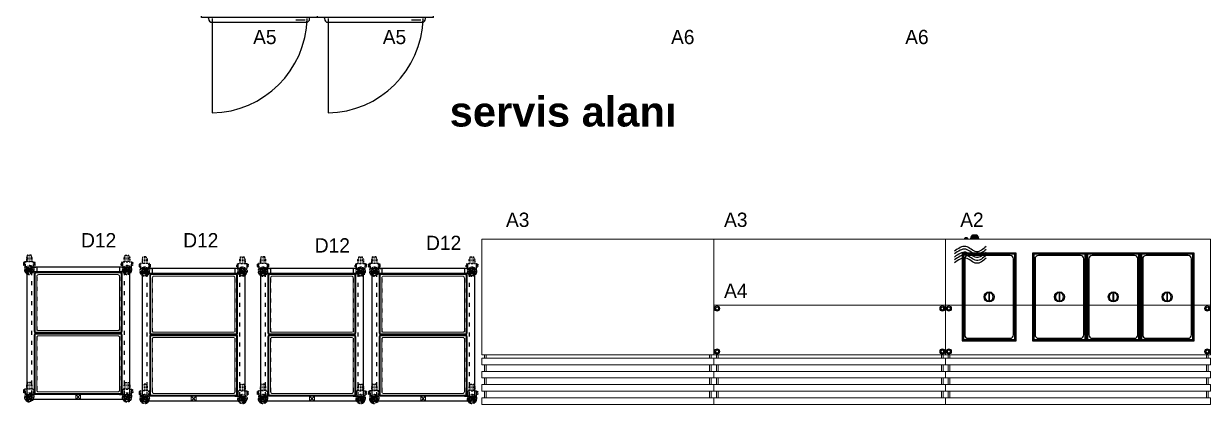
# Model space of a CAD drawing. Header units: millimetres. Extents: x -3164 to 12587, y -18082 to -16228.
# Drawn here: x -2480 to -1768, y -17188 to -16958 of the extents above; entities that cross this region are included whole.
import ezdxf
from ezdxf.enums import TextEntityAlignment as Align

# ---------------------------------------------------------------- set-up
doc = ezdxf.new("R2010")
doc.units = ezdxf.units.MM
for name, pattern in [('ACAD_ISO03W100', [30, 12, -18]), ('DASHED', [0.75, 0.5, -0.25]), ('HIDDEN2', [0.1875, 0.125, -0.0625])]:
    doc.linetypes.add(name, pattern=pattern)
doc.layers.add('MUTAŞ', color=7, linetype='Continuous')
doc.layers.add('TEFRİŞ MUTFAK (L)', color=241, linetype='Continuous', lineweight=15)
doc.styles.add('ARIAL', font='', dxfattribs={"height": 1})
doc.styles.add('TAKSİM', font='GOTHIC.TTF', dxfattribs={"height": 20})
doc.styles.get('ARIAL').set_extended_font_data('Arial', bold=True)

# ---------------------------------------------------------------- blocks, each defined once
blk = doc.blocks.new('TRRY')
at = {"color": 7}
for points in [[(656.61, -1636.7), (624.11, -1636.7), (624.11, -1689.7), (656.61, -1689.7)], [(656.11, -1637.2), (624.61, -1637.2), (624.61, -1689.2), (656.11, -1689.2)], [(655.86, -1637.45), (624.86, -1637.45), (624.86, -1688.95), (655.86, -1688.95)]]:
    blk.add_lwpolyline(points, close=True, dxfattribs=at)
blk.add_lwpolyline([(653.11, -1638.2), (627.61, -1638.2, 0.414214), (625.61, -1640.2), (625.61, -1686.2, 0.414214), (627.61, -1688.2), (653.11, -1688.2, 0.414214), (655.11, -1686.2), (655.11, -1640.2, 0.414214)], format="xyb", close=True, dxfattribs=at)
for points in [[(640.11, -1660.71), (640.11, -1665.68)], [(640.61, -1665.68), (640.61, -1660.71)]]:
    blk.add_lwpolyline(points, dxfattribs=at)
blk.add_circle((640.36, -1663.2), 3, dxfattribs=at)
for start, end in [(95.73917, 264.26083), (275.73917, 84.26083)]:
    blk.add_arc((640.36, -1663.2), 2.5, start, end, dxfattribs=at)
blk = doc.blocks.new('ghggfhh')
at = {"color": 7}
blk.add_lwpolyline([(1188.71, 1333.35), (1193.71, 1333.35), (1193.71, 1333.87), (1188.71, 1333.87)], close=True, dxfattribs=at)
blk.add_lwpolyline([(1188.71, 1333), (1189.21, 1332.53), (1189.21, 1332.51, 0.414214), (1190.21, 1331.51), (1192.21, 1331.51, 0.414214), (1193.21, 1332.51), (1193.21, 1332.53), (1193.71, 1333)], format="xyb", dxfattribs=at)
for points in [[(1188.71, 1333), (1190.71, 1333)], [(1189.35, 1332.74), (1193.07, 1332.74)], [(1189.46, 1332.51), (1192.96, 1332.51)], [(1189.5, 1332.27), (1192.92, 1332.27)], [(1190.71, 1333.35), (1190.71, 1333)], [(1191.71, 1333.35), (1191.71, 1333)], [(1191.71, 1333), (1193.71, 1333)], [(1189.62, 1332.04), (1192.79, 1332.04)], [(1189.97, 1331.8), (1192.45, 1331.8)]]:
    blk.add_lwpolyline(points, dxfattribs=at)
blk = doc.blocks.new('ÇŞPOŞPO')
at = {"color": 7, "lineweight": 0}
for points in [[(3235.77, -6321.24), (3395.77, -6321.24), (3395.77, -6251.24), (3235.77, -6251.24)], [(3247.23, -6251.24), (3249.19, -6251.24), (3249.19, -6250.82), (3247.23, -6250.82)], [(3235.77, -6321.24), (3395.77, -6321.24), (3395.77, -6291.24), (3235.77, -6291.24)], [(3235.77, -6327.24), (3395.77, -6327.24), (3395.77, -6323.24), (3235.77, -6323.24)], [(3237.32, -6323.24), (3238.32, -6323.24), (3238.32, -6321.24), (3237.32, -6321.24)], [(3394.23, -6323.24), (3393.23, -6323.24), (3393.23, -6321.24), (3394.23, -6321.24)], [(3235.77, -6335.24), (3395.77, -6335.24), (3395.77, -6331.24), (3235.77, -6331.24)], [(3237.32, -6331.24), (3238.32, -6331.24), (3238.32, -6327.24), (3237.32, -6327.24)], [(3394.23, -6331.24), (3393.23, -6331.24), (3393.23, -6327.24), (3394.23, -6327.24)], [(3235.77, -6343.24), (3395.77, -6343.24), (3395.77, -6339.24), (3235.77, -6339.24)], [(3237.32, -6339.24), (3238.32, -6339.24), (3238.32, -6335.24), (3237.32, -6335.24)], [(3394.23, -6339.24), (3393.23, -6339.24), (3393.23, -6335.24), (3394.23, -6335.24)], [(3235.77, -6351.24), (3395.77, -6351.24), (3395.77, -6347.24), (3235.77, -6347.24)], [(3237.32, -6347.24), (3238.32, -6347.24), (3238.32, -6343.24), (3237.32, -6343.24)], [(3394.23, -6347.24), (3393.23, -6347.24), (3393.23, -6343.24), (3394.23, -6343.24)]]:
    blk.add_lwpolyline(points, close=True, dxfattribs=at)
for centre, radius in [((3237.77, -6293.24), 1.6), ((3237.77, -6293.24), 1.37), ((3237.77, -6293.24), 1.3), ((3237.77, -6293.24), 0.808), ((3393.77, -6293.24), 1.6), ((3393.77, -6293.24), 1.37), ((3393.77, -6293.24), 1.3), ((3393.77, -6293.24), 0.808), ((3237.77, -6319.24), 1.6), ((3237.77, -6319.24), 1.37), ((3237.77, -6319.24), 1.3), ((3237.77, -6319.24), 0.808), ((3393.77, -6319.24), 1.6), ((3393.77, -6319.24), 1.37), ((3393.77, -6319.24), 1.3), ((3393.77, -6319.24), 0.808)]:
    blk.add_circle(centre, radius, dxfattribs=at)
blk.add_arc((3248.21, -6251.13), 0.871, 21.09157, 158.90843, dxfattribs=at)
at = {"color": 1}
for points in [[(3260.21, -6255.84), (3254.44, -6258.93), (3247.91, -6255.78), (3241.12, -6258.63)], [(3260.21, -6257.5), (3254.44, -6260.6), (3247.91, -6257.44), (3241.12, -6260.29)], [(3260.21, -6259.34), (3254.44, -6262.43), (3247.91, -6259.28), (3241.12, -6262.13)], [(3260.25, -6261.11), (3254.48, -6264.2), (3247.95, -6261.04), (3241.16, -6263.89)], [(3260.21, -6262.84), (3254.44, -6265.93), (3247.91, -6262.78), (3241.12, -6265.63)]]:
    blk.add_spline(points, degree=3, dxfattribs=at)
at = {"color": 7, "rotation": 180}
blk.add_blockref('ghggfhh', (4444.53, -4917.36), dxfattribs=at)
at = {"color": 7}
for p in [(2621.66, -4623.04), (2664.16, -4623.04), (2696.66, -4623.04), (2729.16, -4623.04)]:
    blk.add_blockref('TRRY', p, dxfattribs=at)
blk = doc.blocks.new('A$C55861AE5')
at = {"color": 7, "lineweight": 0}
for points in [[(0, 30), (140, 30), (140, 100), (0, 100)], [(0, 30), (140, 30), (140, 60), (0, 60)], [(1.55, 28), (2.55, 28), (2.55, 30), (1.55, 30)], [(138.45, 28), (137.45, 28), (137.45, 30), (138.45, 30)], [(0, 24), (140, 24), (140, 28), (0, 28)], [(1.55, 20), (2.55, 20), (2.55, 24), (1.55, 24)], [(138.45, 20), (137.45, 20), (137.45, 24), (138.45, 24)], [(0, 16), (140, 16), (140, 20), (0, 20)], [(1.55, 12), (2.55, 12), (2.55, 16), (1.55, 16)], [(138.45, 12), (137.45, 12), (137.45, 16), (138.45, 16)], [(0, 8), (140, 8), (140, 12), (0, 12)], [(1.55, 4), (2.55, 4), (2.55, 8), (1.55, 8)], [(138.45, 4), (137.45, 4), (137.45, 8), (138.45, 8)], [(0, 0), (140, 0), (140, 4), (0, 4)]]:
    blk.add_lwpolyline(points, close=True, dxfattribs=at)
for centre, radius in [((2, 58), 1.6), ((2, 58), 1.37), ((2, 58), 1.3), ((2, 58), 0.808), ((138, 58), 1.6), ((138, 58), 1.37), ((138, 58), 1.3), ((138, 58), 0.808), ((2, 32), 1.6), ((2, 32), 1.37), ((2, 32), 1.3), ((2, 32), 0.808), ((138, 32), 1.6), ((138, 32), 1.37), ((138, 32), 1.3), ((138, 32), 0.808)]:
    blk.add_circle(centre, radius, dxfattribs=at)
blk = doc.blocks.new('A$C7C753DD0')
at = {"color": 7, "lineweight": 0}
for points in [[(0, 30), (140, 30), (140, 100), (0, 100)], [(1.55, 28), (2.55, 28), (2.55, 30), (1.55, 30)], [(138.45, 28), (137.45, 28), (137.45, 30), (138.45, 30)], [(0, 24), (140, 24), (140, 28), (0, 28)], [(1.55, 20), (2.55, 20), (2.55, 24), (1.55, 24)], [(138.45, 20), (137.45, 20), (137.45, 24), (138.45, 24)], [(0, 16), (140, 16), (140, 20), (0, 20)], [(1.55, 12), (2.55, 12), (2.55, 16), (1.55, 16)], [(138.45, 12), (137.45, 12), (137.45, 16), (138.45, 16)], [(0, 8), (140, 8), (140, 12), (0, 12)], [(1.55, 4), (2.55, 4), (2.55, 8), (1.55, 8)], [(138.45, 4), (137.45, 4), (137.45, 8), (138.45, 8)], [(0, 0), (140, 0), (140, 4), (0, 4)]]:
    blk.add_lwpolyline(points, close=True, dxfattribs=at)
blk = doc.blocks.new('ERGERGERR')
at = {"color": 30, "lineweight": 0}
for points in [[(13033.1, -3671.65), (13033.1, -3706.65, 0.414214), (13034.1, -3707.65), (13085.1, -3707.65, 0.414214), (13086.1, -3706.65), (13086.1, -3671.65, 0.414214), (13085.1, -3670.65), (13034.1, -3670.65, 0.414214)], [(13033.11, -3671.65), (13033.11, -3706.65, 0.414214), (13034.1, -3707.64), (13085.1, -3707.64, 0.414214), (13086.09, -3706.65), (13086.09, -3671.65, 0.414214), (13085.1, -3670.66), (13034.1, -3670.66, 0.414214)], [(13033.12, -3671.65), (13033.12, -3706.65, 0.414214), (13034.1, -3707.63), (13085.1, -3707.63, 0.414214), (13086.08, -3706.65), (13086.08, -3671.65, 0.414214), (13085.1, -3670.67), (13034.1, -3670.67, 0.414214)], [(13033.13, -3671.65), (13033.13, -3706.65, 0.414214), (13034.1, -3707.62), (13085.1, -3707.62, 0.414214), (13086.07, -3706.65), (13086.07, -3671.65, 0.414214), (13085.1, -3670.68), (13034.1, -3670.68, 0.414214)], [(13033.14, -3671.65), (13033.14, -3706.65, 0.414214), (13034.1, -3707.61), (13085.1, -3707.61, 0.414214), (13086.06, -3706.65), (13086.06, -3671.65, 0.414214), (13085.1, -3670.69), (13034.1, -3670.69, 0.414214)], [(13033.15, -3671.65), (13033.15, -3706.65, 0.414214), (13034.1, -3707.6), (13085.1, -3707.6, 0.414214), (13086.05, -3706.65), (13086.05, -3671.65, 0.414214), (13085.1, -3670.7), (13034.1, -3670.7, 0.414214)], [(13033.16, -3671.65), (13033.16, -3706.65, 0.414214), (13034.1, -3707.59), (13085.1, -3707.59, 0.414214), (13086.04, -3706.65), (13086.04, -3671.65, 0.414214), (13085.1, -3670.71), (13034.1, -3670.71, 0.414214)], [(13033.41, -3671.65), (13033.41, -3706.65, 0.414214), (13034.1, -3707.34), (13085.1, -3707.34, 0.414214), (13085.79, -3706.65), (13085.79, -3671.65, 0.414214), (13085.1, -3670.96), (13034.1, -3670.96, 0.414214)], [(13033.53, -3671.65), (13033.53, -3706.65, 0.414214), (13034.1, -3707.21), (13085.1, -3707.21, 0.414214), (13085.66, -3706.65), (13085.66, -3671.65, 0.414214), (13085.1, -3671.08), (13034.1, -3671.08, 0.414214)], [(13033.66, -3671.65), (13033.66, -3706.65, 0.414214), (13034.1, -3707.09), (13085.1, -3707.09, 0.414214), (13085.54, -3706.65), (13085.54, -3671.65, 0.414214), (13085.1, -3671.21), (13034.1, -3671.21, 0.414214)], [(13034.66, -3673.21), (13034.66, -3705.09, 0.414214), (13035.66, -3706.09), (13083.54, -3706.09, 0.414214), (13084.54, -3705.09), (13084.54, -3673.21, 0.414214), (13083.54, -3672.21), (13035.66, -3672.21, 0.414214)]]:
    blk.add_lwpolyline(points, format="xyb", close=True, dxfattribs=at)
blk = doc.blocks.new('BT32')
at = {"color": 7, "lineweight": 0}
blk.add_lwpolyline([(13145.65, -3593.57), (13148.65, -3593.57), (13148.65, -3596.57), (13145.65, -3596.57), (13145.65, -3593.57), (13148.65, -3593.57), (13145.65, -3596.57), (13145.65, -3593.57), (13148.65, -3596.57)], dxfattribs=at)
at = {"layer": 'MUTAŞ', "color": 7, "linetype": 'HIDDEN2'}
for p, q in [((13114.2, -3597.7), (13114.27, -3597.59)), ((13114.2, -3599.25), (13114.2, -3597.7)), ((13114.27, -3597.59), (13114.84, -3597.59)), ((13114.84, -3597.59), (13114.84, -3597.31)), ((13114.84, -3597.31), (13115.09, -3597.31)), ((13114.84, -3597.59), (13114.84, -3599.36)), ((13115.09, -3597.31), (13115.09, -3596.61)), ((13115.09, -3599.65), (13115.09, -3597.31)), ((13116.88, -3594.63), (13117.65, -3594.19)), ((13116.88, -3595.51), (13116.88, -3594.63)), ((13117.65, -3595.96), (13116.88, -3595.51)), ((13117.65, -3594.19), (13118.41, -3594.63)), ((13118.41, -3595.51), (13117.65, -3595.96)), ((13118.41, -3594.63), (13118.41, -3595.51)), ((13120.2, -3596.61), (13120.2, -3597.31)), ((13120.2, -3597.31), (13120.2, -3599.65)), ((13120.2, -3597.31), (13120.46, -3597.31)), ((13120.46, -3597.31), (13120.46, -3597.59)), ((13120.46, -3599.36), (13120.46, -3597.59)), ((13120.46, -3597.59), (13121.03, -3597.59)), ((13121.03, -3597.59), (13121.09, -3597.7)), ((13121.09, -3597.7), (13121.09, -3599.25)), ((13173.27, -3597.59), (13173.2, -3597.7)), ((13173.2, -3597.7), (13173.2, -3599.25)), ((13173.84, -3597.59), (13173.27, -3597.59)), ((13174.09, -3597.31), (13173.84, -3597.31)), ((13173.84, -3597.31), (13173.84, -3597.59)), ((13173.84, -3599.36), (13173.84, -3597.59)), ((13174.09, -3596.61), (13174.09, -3597.31)), ((13174.09, -3597.31), (13174.09, -3599.65)), ((13176.65, -3594.19), (13175.88, -3594.63)), ((13175.88, -3594.63), (13175.88, -3595.51)), ((13175.88, -3595.51), (13176.65, -3595.96)), ((13177.41, -3594.63), (13176.65, -3594.19)), ((13176.65, -3595.96), (13177.41, -3595.51)), ((13177.41, -3595.51), (13177.41, -3594.63)), ((13179.2, -3597.31), (13179.2, -3596.61)), ((13179.2, -3599.65), (13179.2, -3597.31)), ((13179.46, -3597.31), (13179.2, -3597.31)), ((13179.46, -3597.59), (13179.46, -3597.31)), ((13179.46, -3597.59), (13179.46, -3599.36)), ((13180.03, -3597.59), (13179.46, -3597.59)), ((13180.09, -3597.7), (13180.03, -3597.59)), ((13180.09, -3599.25), (13180.09, -3597.7)), ((13114.27, -3599.36), (13114.2, -3599.25)), ((13114.27, -3598.03), (13114.84, -3598.03)), ((13114.27, -3598.92), (13114.84, -3598.92)), ((13114.84, -3599.36), (13114.27, -3599.36)), ((13114.84, -3599.65), (13114.84, -3599.36)), ((13115.09, -3599.65), (13114.84, -3599.65)), ((13115.09, -3599.75), (13115.09, -3599.65)), ((13116, -3599.75), (13115.09, -3599.75)), ((13119.3, -3599.75), (13116, -3599.75)), ((13116, -3602.2), (13116, -3599.75)), ((13116.53, -3603.8), (13116, -3602.2)), ((13116.53, -3599.75), (13116.53, -3603.8)), ((13118.77, -3603.8), (13116.53, -3603.8)), ((13117.65, -3599.75), (13117.65, -3603.8)), ((13118.77, -3599.75), (13118.77, -3603.8)), ((13119.3, -3602.2), (13118.77, -3603.8)), ((13119.3, -3599.75), (13119.3, -3602.2)), ((13120.2, -3599.75), (13119.3, -3599.75)), ((13120.46, -3599.65), (13120.2, -3599.65)), ((13120.2, -3599.65), (13120.2, -3599.75)), ((13121.03, -3598.03), (13120.46, -3598.03)), ((13121.03, -3598.92), (13120.46, -3598.92)), ((13121.03, -3599.36), (13120.46, -3599.36)), ((13120.46, -3599.36), (13120.46, -3599.65)), ((13121.09, -3599.25), (13121.03, -3599.36)), ((13173.2, -3599.25), (13173.27, -3599.36)), ((13173.27, -3598.03), (13173.84, -3598.03)), ((13173.27, -3598.92), (13173.84, -3598.92)), ((13173.27, -3599.36), (13173.84, -3599.36)), ((13173.84, -3599.36), (13173.84, -3599.65)), ((13173.84, -3599.65), (13174.09, -3599.65)), ((13174.09, -3599.65), (13174.09, -3599.75)), ((13174.09, -3599.75), (13175, -3599.75)), ((13175, -3599.75), (13178.3, -3599.75)), ((13175, -3599.75), (13175, -3602.2)), ((13175, -3602.2), (13175.53, -3603.8)), ((13175.53, -3599.75), (13175.53, -3603.8)), ((13175.53, -3603.8), (13177.77, -3603.8)), ((13176.65, -3599.75), (13176.65, -3603.8)), ((13177.77, -3599.75), (13177.77, -3603.8)), ((13177.77, -3603.8), (13178.3, -3602.2)), ((13178.3, -3602.2), (13178.3, -3599.75)), ((13178.3, -3599.75), (13179.2, -3599.75)), ((13179.2, -3599.75), (13179.2, -3599.65)), ((13179.2, -3599.65), (13179.46, -3599.65)), ((13180.03, -3598.03), (13179.46, -3598.03)), ((13180.03, -3598.92), (13179.46, -3598.92)), ((13179.46, -3599.65), (13179.46, -3599.36)), ((13179.46, -3599.36), (13180.03, -3599.36)), ((13180.03, -3599.36), (13180.09, -3599.25)), ((13114.2, -3674.7), (13114.27, -3674.59)), ((13114.2, -3676.25), (13114.2, -3674.7)), ((13114.27, -3674.59), (13114.84, -3674.59)), ((13114.27, -3675.03), (13114.84, -3675.03)), ((13114.27, -3675.92), (13114.84, -3675.92)), ((13114.84, -3674.59), (13114.84, -3674.31)), ((13114.84, -3674.31), (13115.09, -3674.31)), ((13114.84, -3674.59), (13114.84, -3676.36)), ((13115.09, -3674.31), (13115.09, -3673.61)), ((13115.09, -3676.65), (13115.09, -3674.31)), ((13116.88, -3671.63), (13117.65, -3671.19)), ((13116.88, -3672.51), (13116.88, -3671.63)), ((13117.65, -3672.96), (13116.88, -3672.51)), ((13117.65, -3671.19), (13118.41, -3671.63)), ((13118.41, -3672.51), (13117.65, -3672.96)), ((13118.41, -3671.63), (13118.41, -3672.51)), ((13120.2, -3673.61), (13120.2, -3674.31)), ((13120.2, -3674.31), (13120.2, -3676.65)), ((13120.2, -3674.31), (13120.46, -3674.31)), ((13120.46, -3674.31), (13120.46, -3674.59)), ((13120.46, -3676.36), (13120.46, -3674.59)), ((13120.46, -3674.59), (13121.03, -3674.59)), ((13121.03, -3675.03), (13120.46, -3675.03)), ((13121.03, -3675.92), (13120.46, -3675.92)), ((13121.03, -3674.59), (13121.09, -3674.7)), ((13121.09, -3674.7), (13121.09, -3676.25)), ((13173.27, -3674.59), (13173.2, -3674.7)), ((13173.2, -3674.7), (13173.2, -3676.25)), ((13173.84, -3674.59), (13173.27, -3674.59)), ((13173.27, -3675.03), (13173.84, -3675.03)), ((13173.27, -3675.92), (13173.84, -3675.92)), ((13174.09, -3674.31), (13173.84, -3674.31)), ((13173.84, -3674.31), (13173.84, -3674.59)), ((13173.84, -3676.36), (13173.84, -3674.59)), ((13174.09, -3673.61), (13174.09, -3674.31)), ((13174.09, -3674.31), (13174.09, -3676.65)), ((13176.65, -3671.19), (13175.88, -3671.63)), ((13175.88, -3671.63), (13175.88, -3672.51)), ((13175.88, -3672.51), (13176.65, -3672.96)), ((13177.41, -3671.63), (13176.65, -3671.19)), ((13176.65, -3672.96), (13177.41, -3672.51)), ((13177.41, -3672.51), (13177.41, -3671.63)), ((13179.2, -3674.31), (13179.2, -3673.61)), ((13179.2, -3676.65), (13179.2, -3674.31)), ((13179.46, -3674.31), (13179.2, -3674.31)), ((13179.46, -3674.59), (13179.46, -3674.31)), ((13179.46, -3674.59), (13179.46, -3676.36)), ((13180.03, -3674.59), (13179.46, -3674.59)), ((13180.03, -3675.03), (13179.46, -3675.03)), ((13180.03, -3675.92), (13179.46, -3675.92)), ((13180.09, -3674.7), (13180.03, -3674.59)), ((13180.09, -3676.25), (13180.09, -3674.7)), ((13114.27, -3676.36), (13114.2, -3676.25)), ((13114.84, -3676.36), (13114.27, -3676.36)), ((13114.84, -3676.65), (13114.84, -3676.36)), ((13115.09, -3676.65), (13114.84, -3676.65)), ((13115.09, -3676.75), (13115.09, -3676.65)), ((13116, -3676.75), (13115.09, -3676.75)), ((13119.3, -3676.75), (13116, -3676.75)), ((13116, -3679.2), (13116, -3676.75)), ((13116.53, -3680.8), (13116, -3679.2)), ((13116.53, -3676.75), (13116.53, -3680.8)), ((13118.77, -3680.8), (13116.53, -3680.8)), ((13117.65, -3676.75), (13117.65, -3680.8)), ((13118.77, -3676.75), (13118.77, -3680.8)), ((13119.3, -3679.2), (13118.77, -3680.8)), ((13119.3, -3676.75), (13119.3, -3679.2)), ((13120.2, -3676.75), (13119.3, -3676.75)), ((13120.46, -3676.65), (13120.2, -3676.65)), ((13120.2, -3676.65), (13120.2, -3676.75)), ((13121.03, -3676.36), (13120.46, -3676.36)), ((13120.46, -3676.36), (13120.46, -3676.65)), ((13121.09, -3676.25), (13121.03, -3676.36)), ((13173.2, -3676.25), (13173.27, -3676.36)), ((13173.27, -3676.36), (13173.84, -3676.36)), ((13173.84, -3676.36), (13173.84, -3676.65)), ((13173.84, -3676.65), (13174.09, -3676.65)), ((13174.09, -3676.65), (13174.09, -3676.75)), ((13174.09, -3676.75), (13175, -3676.75)), ((13175, -3676.75), (13178.3, -3676.75)), ((13175, -3676.75), (13175, -3679.2)), ((13175, -3679.2), (13175.53, -3680.8)), ((13175.53, -3676.75), (13175.53, -3680.8)), ((13175.53, -3680.8), (13177.77, -3680.8)), ((13176.65, -3676.75), (13176.65, -3680.8)), ((13177.77, -3676.75), (13177.77, -3680.8)), ((13177.77, -3680.8), (13178.3, -3679.2)), ((13178.3, -3679.2), (13178.3, -3676.75)), ((13178.3, -3676.75), (13179.2, -3676.75)), ((13179.2, -3676.75), (13179.2, -3676.65)), ((13179.2, -3676.65), (13179.46, -3676.65)), ((13179.46, -3676.65), (13179.46, -3676.36)), ((13179.46, -3676.36), (13180.03, -3676.36)), ((13180.03, -3676.36), (13180.09, -3676.25))]:
    blk.add_line(p, q, dxfattribs=at)
at = {"layer": 'MUTAŞ', "color": 7}
for p, q in [((13116.15, -3596.57), (13116.15, -3593.57)), ((13116.15, -3593.57), (13119.15, -3593.57)), ((13116.15, -3596.57), (13116.15, -3593.57)), ((13116.15, -3593.57), (13119.15, -3596.57)), ((13119.15, -3593.57), (13116.15, -3596.57)), ((13116.15, -3596.57), (13116.15, -3593.57)), ((13116.15, -3593.57), (13119.15, -3593.57)), ((13116.15, -3596.57), (13119.15, -3593.57)), ((13119.15, -3596.57), (13116.15, -3593.57)), ((13116.15, -3593.57), (13178.15, -3593.57)), ((13116.15, -3673.57), (13116.15, -3596.57)), ((13119.15, -3596.57), (13116.15, -3596.57)), ((13119.15, -3596.57), (13116.15, -3596.57)), ((13119.15, -3593.57), (13119.15, -3596.57)), ((13119.15, -3596.57), (13119.15, -3593.57)), ((13119.15, -3593.57), (13119.15, -3596.57)), ((13119.15, -3593.57), (13119.15, -3596.57)), ((13119.15, -3596.57), (13175.15, -3596.57)), ((13178.15, -3593.57), (13175.15, -3593.57)), ((13175.15, -3593.57), (13175.15, -3596.57)), ((13178.15, -3593.57), (13175.15, -3596.57)), ((13175.15, -3596.57), (13175.15, -3593.57)), ((13175.15, -3593.57), (13178.15, -3596.57)), ((13175.15, -3593.57), (13178.15, -3593.57)), ((13175.15, -3596.57), (13175.15, -3593.57)), ((13175.15, -3593.57), (13178.15, -3593.57)), ((13178.15, -3593.57), (13175.15, -3596.57)), ((13178.15, -3596.57), (13175.15, -3593.57)), ((13175.15, -3596.57), (13178.15, -3596.57)), ((13178.15, -3596.57), (13175.15, -3596.57)), ((13175.15, -3596.57), (13178.15, -3596.57)), ((13178.15, -3596.57), (13178.15, -3593.57)), ((13178.15, -3596.57), (13178.15, -3593.57)), ((13178.15, -3593.57), (13178.15, -3596.57)), ((13178.15, -3673.57), (13178.15, -3596.57)), ((13116.15, -3673.57), (13116.15, -3670.57)), ((13116.15, -3670.57), (13119.15, -3670.57)), ((13119.15, -3673.57), (13116.15, -3670.57)), ((13116.15, -3670.57), (13119.15, -3670.57)), ((13119.15, -3670.57), (13116.15, -3673.57)), ((13116.15, -3670.57), (13116.15, -3673.57)), ((13119.15, -3670.57), (13116.15, -3670.57)), ((13116.15, -3670.57), (13119.15, -3673.57)), ((13119.15, -3670.57), (13116.15, -3673.57)), ((13119.15, -3673.57), (13116.15, -3673.57)), ((13116.15, -3673.57), (13119.15, -3673.57)), ((13116.15, -3673.57), (13178.15, -3673.57)), ((13119.15, -3670.57), (13119.15, -3673.57)), ((13119.15, -3673.57), (13119.15, -3670.57)), ((13119.15, -3673.57), (13119.15, -3670.57)), ((13119.15, -3670.57), (13175.15, -3670.57)), ((13122.65, -3670.57), (13171.65, -3670.57)), ((13178.15, -3670.57), (13175.15, -3670.57)), ((13175.15, -3670.57), (13175.15, -3673.57)), ((13175.15, -3673.57), (13178.15, -3670.57)), ((13178.15, -3670.57), (13175.15, -3670.57)), ((13175.15, -3670.57), (13178.15, -3673.57)), ((13178.15, -3670.57), (13175.15, -3670.57)), ((13175.15, -3670.57), (13175.15, -3673.57)), ((13178.15, -3673.57), (13175.15, -3670.57)), ((13175.15, -3670.57), (13178.15, -3670.57)), ((13178.15, -3670.57), (13175.15, -3673.57)), ((13175.15, -3673.57), (13178.15, -3673.57)), ((13175.15, -3673.57), (13178.15, -3673.57)), ((13175.15, -3673.57), (13178.15, -3673.57)), ((13178.15, -3673.57), (13178.15, -3670.57)), ((13178.15, -3673.57), (13178.15, -3670.57))]:
    blk.add_line(p, q, dxfattribs=at)
at = {"layer": 'MUTAŞ', "color": 7, "linetype": 'ACAD_ISO03W100', "ltscale": 0.2}
for p, q in [((13119.15, -3596.57), (13119.15, -3673.57)), ((13122.15, -3596.57), (13119.15, -3596.57)), ((13122.15, -3673.57), (13122.15, -3596.57)), ((13172.15, -3673.57), (13172.15, -3596.57)), ((13172.15, -3596.57), (13175.15, -3596.57)), ((13175.15, -3596.57), (13175.15, -3673.57)), ((13119.15, -3673.57), (13122.15, -3673.57)), ((13175.15, -3673.57), (13172.15, -3673.57))]:
    blk.add_line(p, q, dxfattribs=at)
at = {"layer": 'MUTAŞ', "color": 7, "linetype": 'HIDDEN2'}
for centre, radius in [((13117.65, -3595.07), 2.55), ((13117.65, -3595.07), 1.7), ((13176.65, -3595.07), 2.55), ((13176.65, -3595.07), 1.7), ((13117.65, -3672.07), 2.55), ((13117.65, -3672.07), 1.7), ((13176.65, -3672.07), 2.55), ((13176.65, -3672.07), 1.7)]:
    blk.add_circle(centre, radius, dxfattribs=at)
at = {"layer": 'MUTAŞ', "color": 7, "linetype": 'DASHED'}
for centre in [(13117.65, -3595.07), (13176.65, -3595.07), (13117.65, -3672.07), (13176.65, -3672.07)]:
    blk.add_circle(centre, 1.6, dxfattribs=at)
at = {"layer": 'MUTAŞ', "color": 7, "linetype": 'HIDDEN2'}
for centre, radius, start, end in [((13114.61, -3597.81), 0.407, 147.13277, 212.86723), ((13117.65, -3595.07), 2.98, 328.99728, 211.00272), ((13120.69, -3597.81), 0.407, 327.13277, 32.86723), ((13173.61, -3597.81), 0.407, 147.13277, 212.86723), ((13176.65, -3595.07), 2.98, 328.99728, 211.00272), ((13179.69, -3597.81), 0.407, 327.13277, 32.86723), ((13115.73, -3598.48), 1.53, 163.22135, 196.77866), ((13114.61, -3599.14), 0.407, 147.13277, 212.86723), ((13119.56, -3598.48), 1.53, 343.22135, 16.77866), ((13120.69, -3599.14), 0.407, 327.13277, 32.86723), ((13174.73, -3598.48), 1.53, 163.22134, 196.77865), ((13173.61, -3599.14), 0.407, 147.13277, 212.86723), ((13178.56, -3598.48), 1.53, 343.22134, 16.77865), ((13179.69, -3599.14), 0.407, 327.13277, 32.86723), ((13114.61, -3674.81), 0.407, 147.13277, 212.86723), ((13115.73, -3675.48), 1.53, 163.22135, 196.77866), ((13114.61, -3676.14), 0.407, 147.13277, 212.86723), ((13117.65, -3672.07), 2.98, 328.99728, 211.00272), ((13120.69, -3674.81), 0.407, 327.13277, 32.86723), ((13119.56, -3675.48), 1.53, 343.22135, 16.77866), ((13120.69, -3676.14), 0.407, 327.13277, 32.86723), ((13173.61, -3674.81), 0.407, 147.13277, 212.86723), ((13174.73, -3675.48), 1.53, 163.22134, 196.77865), ((13173.61, -3676.14), 0.407, 147.13277, 212.86723), ((13176.65, -3672.07), 2.98, 328.99728, 211.00272), ((13179.69, -3674.81), 0.407, 327.13277, 32.86723), ((13178.56, -3675.48), 1.53, 343.22134, 16.77865), ((13179.69, -3676.14), 0.407, 327.13277, 32.86723)]:
    blk.add_arc(centre, radius, start, end, dxfattribs=at)
at = {"color": 7, "lineweight": 0}
for p in [(87.55, 74.08), (87.55, 37.08)]:
    blk.add_blockref('ERGERGERR', p, dxfattribs=at)
blk = doc.blocks.new('GHFH')
at = {"color": 7}
for p, q in [((1817.5, 2073.15), (1817.5, 2073.26)), ((1817.5, 2073.15), (1818.51, 2073.15)), ((1818.34, 2074.55), (1818.51, 2074.55)), ((1818.89, 2074.55), (1818.89, 2075.18)), ((1818.89, 2074.55), (1819.91, 2074.55)), ((1818.89, 2073.15), (1818.89, 2074.16)), ((1818.89, 2073.15), (1819.91, 2073.15)), ((1819.72, 2075.94), (1819.91, 2075.94)), ((1820.29, 2075.94), (1820.29, 2076.37)), ((1820.29, 2075.94), (1821.31, 2075.94)), ((1820.29, 2074.55), (1820.29, 2075.56)), ((1820.29, 2074.55), (1821.31, 2074.55)), ((1820.29, 2073.15), (1820.29, 2074.16)), ((1820.29, 2073.15), (1821.31, 2073.15)), ((1821.69, 2075.94), (1821.69, 2076.96)), ((1821.69, 2075.94), (1822.7, 2075.94)), ((1821.69, 2074.55), (1821.69, 2075.56)), ((1821.69, 2074.55), (1822.7, 2074.55)), ((1821.69, 2073.15), (1821.69, 2074.16)), ((1821.69, 2073.15), (1822.7, 2073.15)), ((1822.08, 2077.34), (1822.7, 2077.34)), ((1823.09, 2077.34), (1823.09, 2077.67)), ((1823.09, 2077.34), (1824.1, 2077.34)), ((1823.09, 2076.33), (1823.09, 2076.96)), ((1823.09, 2074.55), (1823.09, 2074.83)), ((1823.09, 2074.55), (1823.34, 2074.55)), ((1823.09, 2073.15), (1823.09, 2074.16)), ((1823.09, 2073.15), (1824.1, 2073.15)), ((1824.48, 2077.34), (1824.48, 2077.94)), ((1824.48, 2077.34), (1824.64, 2077.34)), ((1824.88, 2077.34), (1825.5, 2077.34)), ((1825.88, 2077.34), (1825.88, 2077.98)), ((1825.88, 2077.34), (1826.89, 2077.34)), ((1826.56, 2075.94), (1826.89, 2075.94)), ((1826.85, 2074.55), (1826.89, 2074.55)), ((1827.28, 2077.34), (1827.28, 2077.8)), ((1827.28, 2077.34), (1828.29, 2077.34)), ((1827.28, 2075.94), (1827.28, 2076.96)), ((1827.28, 2075.94), (1828.29, 2075.94)), ((1827.28, 2074.55), (1827.28, 2075.56)), ((1827.28, 2074.55), (1828.29, 2074.55)), ((1827.28, 2073.15), (1827.28, 2074.16)), ((1827.28, 2073.15), (1828.29, 2073.15)), ((1828.67, 2077.34), (1828.67, 2077.4)), ((1828.67, 2077.34), (1828.83, 2077.34)), ((1828.67, 2075.94), (1828.67, 2076.96)), ((1828.67, 2075.94), (1829.69, 2075.94)), ((1828.67, 2074.55), (1828.67, 2075.56)), ((1828.67, 2074.55), (1829.69, 2074.55)), ((1828.67, 2073.15), (1828.67, 2074.16)), ((1828.67, 2073.15), (1829.69, 2073.15)), ((1830.07, 2075.94), (1830.07, 2076.73)), ((1830.07, 2075.94), (1831.09, 2075.94)), ((1830.07, 2074.55), (1830.07, 2075.56)), ((1830.07, 2074.55), (1831.09, 2074.55)), ((1830.07, 2073.15), (1830.07, 2074.16)), ((1830.07, 2073.15), (1831.09, 2073.15)), ((1831.47, 2074.55), (1831.47, 2075.56)), ((1831.47, 2074.55), (1832.48, 2074.55)), ((1831.47, 2073.15), (1831.47, 2074.16)), ((1831.47, 2073.15), (1832.48, 2073.15)), ((1832.86, 2073.15), (1832.86, 2074.15)), ((1832.86, 2073.15), (1833.48, 2073.15)), ((1816.39, 2068.96), (1817.12, 2068.96)), ((1816.49, 2067.56), (1817.12, 2067.56)), ((1816.5, 2070.35), (1817.12, 2070.35)), ((1816.82, 2066.16), (1817.12, 2066.16)), ((1816.84, 2071.75), (1817.12, 2071.75)), ((1817.5, 2071.75), (1817.5, 2072.77)), ((1817.5, 2071.75), (1818.51, 2071.75)), ((1817.5, 2070.35), (1817.5, 2071.37)), ((1817.5, 2070.35), (1818.51, 2070.35)), ((1817.5, 2069.47), (1817.5, 2069.97)), ((1817.5, 2066.16), (1817.5, 2066.99)), ((1817.5, 2066.16), (1818.51, 2066.16)), ((1818.89, 2071.75), (1818.89, 2072.77)), ((1818.89, 2071.75), (1819.91, 2071.75)), ((1818.89, 2070.35), (1818.89, 2071.37)), ((1818.89, 2070.35), (1819.91, 2070.35)), ((1818.89, 2066.16), (1818.89, 2066.34)), ((1818.89, 2066.16), (1819.91, 2066.16)), ((1820.29, 2071.75), (1820.29, 2072.77)), ((1820.29, 2071.75), (1821.31, 2071.75)), ((1820.29, 2070.36), (1820.29, 2071.37)), ((1820.29, 2066.16), (1820.29, 2067.18)), ((1820.29, 2066.16), (1821.31, 2066.16)), ((1820.82, 2067.56), (1821.31, 2067.56)), ((1821.69, 2071.75), (1821.69, 2072.77)), ((1821.69, 2071.75), (1822.7, 2071.75)), ((1821.69, 2070.35), (1821.69, 2071.37)), ((1821.69, 2070.35), (1822.7, 2070.35)), ((1821.69, 2067.56), (1821.69, 2068.05)), ((1821.69, 2067.56), (1822.7, 2067.56)), ((1821.69, 2066.16), (1821.69, 2067.18)), ((1821.69, 2066.16), (1822.7, 2066.16)), ((1823.09, 2071.75), (1823.09, 2072.77)), ((1823.09, 2071.75), (1824.1, 2071.75)), ((1823.09, 2070.35), (1823.09, 2071.37)), ((1823.09, 2070.35), (1824.1, 2070.35)), ((1823.09, 2067.56), (1823.09, 2068.58)), ((1823.09, 2067.56), (1824.1, 2067.56)), ((1823.09, 2066.16), (1823.09, 2067.18)), ((1823.09, 2066.16), (1824.1, 2066.16)), ((1824.48, 2071.75), (1824.48, 2072.77)), ((1824.48, 2071.75), (1824.98, 2071.75)), ((1824.48, 2070.35), (1824.48, 2071.37)), ((1824.48, 2070.35), (1825, 2070.35)), ((1824.48, 2067.56), (1824.48, 2067.78)), ((1824.48, 2067.56), (1824.69, 2067.56)), ((1824.48, 2067.03), (1824.48, 2067.18)), ((1825.88, 2066.26), (1825.88, 2067.18)), ((1825.91, 2066.16), (1826.89, 2066.16)), ((1826.08, 2067.56), (1826.89, 2067.56)), ((1826.24, 2070.35), (1826.89, 2070.35)), ((1826.7, 2071.75), (1826.89, 2071.75)), ((1827.28, 2071.75), (1827.28, 2072.77)), ((1827.28, 2071.75), (1828.29, 2071.75)), ((1827.28, 2070.35), (1827.28, 2071.37)), ((1827.28, 2070.35), (1828.29, 2070.35)), ((1827.28, 2069.12), (1827.28, 2069.97)), ((1827.28, 2067.56), (1827.28, 2067.98)), ((1827.28, 2067.56), (1828.29, 2067.56)), ((1827.28, 2066.16), (1827.28, 2067.18)), ((1827.28, 2066.16), (1828.29, 2066.16)), ((1828.67, 2071.75), (1828.67, 2072.77)), ((1828.67, 2071.75), (1829.69, 2071.75)), ((1828.67, 2070.35), (1828.67, 2071.37)), ((1828.67, 2070.35), (1829.69, 2070.35)), ((1828.67, 2069.55), (1828.67, 2069.97)), ((1828.67, 2067.56), (1828.67, 2067.6)), ((1828.67, 2067.56), (1828.92, 2067.56)), ((1828.67, 2066.16), (1828.67, 2067.18)), ((1828.67, 2066.16), (1829.69, 2066.16)), ((1830.07, 2071.75), (1830.07, 2072.77)), ((1830.07, 2071.75), (1831.09, 2071.75)), ((1830.07, 2070.35), (1830.07, 2071.37)), ((1830.07, 2070.35), (1830.19, 2070.35)), ((1830.07, 2066.16), (1830.07, 2067.18)), ((1830.07, 2066.16), (1831.09, 2066.16)), ((1831.47, 2071.75), (1831.47, 2072.77)), ((1831.47, 2071.75), (1832.48, 2071.75)), ((1831.47, 2067.56), (1831.47, 2067.59)), ((1831.47, 2067.56), (1832.48, 2067.56)), ((1831.47, 2066.16), (1831.47, 2067.18)), ((1831.47, 2066.16), (1832.48, 2066.16)), ((1832.86, 2071.75), (1832.86, 2072.77)), ((1832.86, 2071.75), (1833.88, 2071.75)), ((1832.86, 2071.29), (1832.86, 2071.37)), ((1832.86, 2067.56), (1832.86, 2067.95)), ((1832.86, 2067.56), (1833.88, 2067.56)), ((1832.86, 2066.16), (1832.86, 2067.18)), ((1832.86, 2066.16), (1833.88, 2066.16)), ((1833.72, 2070.35), (1833.88, 2070.35)), ((1833.75, 2068.96), (1833.88, 2068.96)), ((1834.26, 2070.35), (1834.26, 2071.07)), ((1834.26, 2070.35), (1834.41, 2070.35)), ((1834.26, 2068.96), (1834.26, 2069.97)), ((1834.26, 2068.96), (1834.52, 2068.96)), ((1834.26, 2067.56), (1834.26, 2068.58)), ((1834.26, 2067.56), (1834.42, 2067.56)), ((1834.26, 2066.78), (1834.26, 2067.18)), ((1817.5, 2064.77), (1817.5, 2065.78)), ((1817.5, 2064.77), (1818.51, 2064.77)), ((1818.29, 2063.37), (1818.51, 2063.37)), ((1818.89, 2064.77), (1818.89, 2065.78)), ((1818.89, 2064.77), (1819.91, 2064.77)), ((1818.89, 2063.37), (1818.89, 2064.39)), ((1818.89, 2063.37), (1819.91, 2063.37)), ((1818.89, 2062.67), (1818.89, 2062.99)), ((1819.64, 2061.97), (1819.91, 2061.97)), ((1820.29, 2064.77), (1820.29, 2065.78)), ((1820.29, 2064.77), (1821.31, 2064.77)), ((1820.29, 2063.37), (1820.29, 2064.39)), ((1820.29, 2063.37), (1821.31, 2063.37)), ((1820.29, 2061.97), (1820.29, 2062.99)), ((1820.29, 2061.97), (1821.31, 2061.97)), ((1820.29, 2061.48), (1820.29, 2061.59)), ((1821.69, 2064.77), (1821.69, 2065.78)), ((1821.69, 2064.77), (1822.7, 2064.77)), ((1821.69, 2063.37), (1821.69, 2064.39)), ((1821.69, 2063.37), (1822.7, 2063.37)), ((1821.69, 2061.97), (1821.69, 2062.99)), ((1821.69, 2061.97), (1822.7, 2061.97)), ((1821.69, 2060.68), (1821.69, 2061.59)), ((1821.93, 2060.57), (1822.7, 2060.57)), ((1823.09, 2064.77), (1823.09, 2065.78)), ((1823.09, 2064.77), (1824.02, 2064.77)), ((1823.09, 2063.37), (1823.09, 2064.39)), ((1823.09, 2063.37), (1824.05, 2063.37)), ((1823.09, 2061.97), (1823.09, 2062.99)), ((1823.09, 2061.97), (1824.1, 2061.97)), ((1823.09, 2060.57), (1823.09, 2061.59)), ((1823.09, 2060.57), (1824.1, 2060.57)), ((1823.09, 2060.18), (1823.09, 2060.19)), ((1824.48, 2060.57), (1824.48, 2061.51)), ((1824.48, 2060.57), (1825.5, 2060.57)), ((1824.48, 2059.91), (1824.48, 2060.19)), ((1825.88, 2059.87), (1825.88, 2060.19)), ((1826.53, 2064.77), (1826.89, 2064.77)), ((1826.65, 2060.57), (1826.89, 2060.57)), ((1827.28, 2064.77), (1827.28, 2065.78)), ((1827.28, 2064.77), (1828.29, 2064.77)), ((1827.28, 2063.65), (1827.28, 2064.39)), ((1827.28, 2060.57), (1827.28, 2060.88)), ((1827.28, 2060.57), (1828.29, 2060.57)), ((1827.28, 2060.05), (1827.28, 2060.19)), ((1827.51, 2063.37), (1828.29, 2063.37)), ((1827.99, 2061.97), (1828.29, 2061.97)), ((1828.67, 2064.77), (1828.67, 2065.78)), ((1828.67, 2064.77), (1829.69, 2064.77)), ((1828.67, 2063.37), (1828.67, 2064.39)), ((1828.67, 2063.37), (1829.69, 2063.37)), ((1828.67, 2061.97), (1828.67, 2062.99)), ((1828.67, 2061.97), (1829.69, 2061.97)), ((1828.67, 2060.57), (1828.67, 2061.59)), ((1828.67, 2060.57), (1828.98, 2060.57)), ((1830.07, 2064.77), (1830.07, 2065.78)), ((1830.07, 2064.77), (1831.09, 2064.77)), ((1830.07, 2063.37), (1830.07, 2064.39)), ((1830.07, 2063.37), (1831.09, 2063.37)), ((1830.07, 2061.97), (1830.07, 2062.99)), ((1830.07, 2061.97), (1831.09, 2061.97)), ((1830.07, 2061.12), (1830.07, 2061.59)), ((1831.47, 2064.77), (1831.47, 2065.78)), ((1831.47, 2064.77), (1832.48, 2064.77)), ((1831.47, 2063.37), (1831.47, 2064.39)), ((1831.47, 2063.37), (1832.48, 2063.37)), ((1831.47, 2062.14), (1831.47, 2062.99)), ((1832.86, 2064.77), (1832.86, 2065.78)), ((1832.86, 2064.77), (1833.51, 2064.77)), ((1832.86, 2063.7), (1832.86, 2064.39))]:
    blk.add_line(p, q, dxfattribs=at)
for radius in [9.85, 9.06, 0.996, 0.431]:
    blk.add_circle((1825.46, 2068.92), radius, dxfattribs=at)
for start, end in [(184.97524, 240.61958), (94.97524, 150.61958), (274.97524, 330.61958), (4.97524, 60.61958)]:
    blk.add_arc((1825.46, 2068.92), 1.5, start, end, dxfattribs=at)
at = {"layer": 'TEFRİŞ MUTFAK (L)', "color": 7}
for centre, radius, start, end in [((1824.76, 2075.45), 1.89, 28.20844, 194.1396), ((1816.95, 2068.94), 8.51, 6.62866, 45.35929), ((1819.11, 2072.65), 6.8, 352.47773, 24.279), ((1818.71, 2073.58), 8.2, 332.335, 19.69418), ((1818.93, 2068.23), 1.89, 118.20844, 284.1396), ((1820.8, 2062.18), 8.2, 62.335, 109.69418), ((1821.73, 2062.58), 6.8, 82.47773, 114.279), ((1825.44, 2060.42), 8.51, 96.62866, 135.35929), ((1832.2, 2064.27), 8.2, 152.335, 199.69418), ((1831.8, 2065.2), 6.8, 172.47773, 204.279), ((1833.96, 2068.91), 8.51, 186.62866, 225.35929), ((1830.11, 2075.67), 8.2, 242.335, 289.69418), ((1825.47, 2077.43), 8.51, 276.62866, 315.35929), ((1829.18, 2075.27), 6.8, 262.47773, 294.279), ((1831.98, 2069.62), 1.89, 298.20844, 104.1396), ((1826.15, 2062.4), 1.89, 208.20844, 14.1396)]:
    blk.add_arc(centre, radius, start, end, dxfattribs=at)
blk = doc.blocks.new('WERWERERW')
at = {"color": 7}
for p, q in [((1905.67, 2337.51), (1905.57, 2337.14)), ((1906.83, 2337.98), (1912.5, 2337.98))]:
    blk.add_line(p, q, dxfattribs=at)
for points in [[(1904.15, 2336.47), (1965.25, 2336.47), (1965.15, 2337.16, 0.414214), (1962.95, 2339.36), (1906.25, 2339.36, 0.414214), (1904.05, 2337.16)], [(1907.31, 2332.47), (1961.31, 2332.47, -0.414214), (1965.31, 2328.47), (1965.31, 2274.47, -0.414214), (1961.31, 2270.47), (1907.31, 2270.47, -0.414214), (1903.31, 2274.47), (1903.31, 2328.47, -0.414214)], [(1907.31, 2331.97), (1961.31, 2331.97, -0.414214), (1964.81, 2328.47), (1964.81, 2274.47, -0.414214), (1961.31, 2270.97), (1907.31, 2270.97, -0.414214), (1903.81, 2274.47), (1903.81, 2328.47, -0.414214)]]:
    blk.add_lwpolyline(points, format="xyb", close=True, dxfattribs=at)
for points in [[(1899.31, 2336.47), (1899.31, 2336.47), (1899.31, 2266.47), (1899.31, 2266.47)], [(1899.31, 2336.47), (1969.31, 2336.47), (1969.31, 2266.47), (1899.31, 2266.47)], [(1907.31, 2274.47), (1907.31, 2328.47), (1961.31, 2328.47), (1961.31, 2274.47), (1907.31, 2274.47), (1961.31, 2328.47), (1961.31, 2274.47), (1907.31, 2328.47)]]:
    blk.add_lwpolyline(points, dxfattribs=at)
blk.add_blockref('GHFH', (108.85, 216.87), dxfattribs=at)
blk = doc.blocks.new('ewrerewrer')
at = {"color": 7}
blk.add_lwpolyline([(1073.26, -3336.25), (1073.26, -3393.25)], dxfattribs=at)
blk.add_arc((1072.16, -3334.76), 58.5, 271.07864, 358.56769, dxfattribs=at)
at = {"color": 140, "rotation": 180}
blk.add_blockref('WERWERERW', (3036.22, -999.08), dxfattribs=at)
blk = doc.blocks.new('DEPO TİP BUZDOLABI 70x70')
at = {"color": 7}
blk.add_blockref('ewrerewrer', (-1066.91, 3335.55), dxfattribs=at)

msp = doc.modelspace()

# ---------------------------------------------------------------- block references
for name, p in [('DEPO TİP BUZDOLABI 70x70', (-2372.47, -16953.85)), ('DEPO TİP BUZDOLABI 70x70', (-2302.47, -16953.85)), ('A$C7C753DD0', (-2203.18, -17187.74)), ('A$C55861AE5', (-2063.18, -17187.74))]:
    msp.add_blockref(name, p)
at = {"color": 7, "lineweight": 0}
msp.add_blockref('ÇŞPOŞPO', (-5158.96, -10836.5), dxfattribs=at)
at = {"color": 7, "lineweight": 0, "rotation": 180}
for p in [(10700.15, -20778.25), (10769.85, -20779.24), (10841.27, -20779.24), (10908.47, -20779.24)]:
    msp.add_blockref('BT32', p, dxfattribs=at)

# ---------------------------------------------------------------- texts
at = {"style": 'TAKSİM'}
for s, p in [('A5', (-2334.29, -16969.96)), ('A5', (-2256, -16969.96)), ('A6', (-2081.92, -16969.96)), ('A6', (-1940.54, -16969.96)), ('A3', (-2181.6, -17080.44)), ('A3', (-2049.91, -17080.44)), ('A2', (-1907.31, -17080.44)), ('D12', (-2434.64, -17092.81)), ('D12', (-2372.95, -17092.81)), ('D12', (-2293.51, -17095.92)), ('D12', (-2226.31, -17094.42)), ('A4', (-2049.91, -17123.35))]:
    msp.add_text(s, height=8.64, dxfattribs=at).set_placement(p, align=Align.CENTER)
at = {"style": 'ARIAL'}
msp.add_text('servis alanı', height=18, dxfattribs=at).set_placement((-2222.65, -17019.74))

doc.saveas('drawing.dxf')
